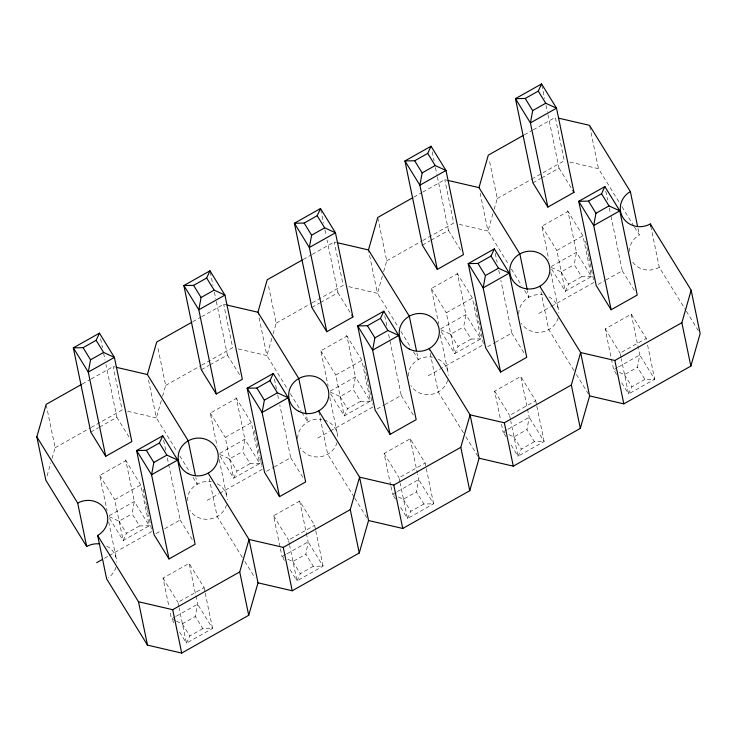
<?xml version="1.0" encoding="UTF-8"?>
<svg xmlns="http://www.w3.org/2000/svg" width="737" height="737" viewBox="0 0 737 737"><rect width="100%" height="100%" fill="white"/><g stroke="black" fill="none" stroke-linecap="round" stroke-linejoin="round"><path stroke-width="0.55" stroke-dasharray="3.69 2.76" d="M125.345 459.86L140.813 484.955L149.261 525.776L139.533 525.951L132.061 513.827L134.318 501.519L125.861 460.708L99.753 475.42L107.068 510.723M205.236 593.138L212.551 628.44L202.813 628.615L195.342 616.491L197.599 604.183L189.142 563.372L163.034 578.084L168.976 606.763M235.877 397.556L251.345 422.651L259.802 463.472L250.064 463.647L242.593 451.523L244.85 439.215L236.402 398.404L210.285 413.116L217.139 446.217M315.768 530.833L323.082 566.136L313.345 566.311L305.873 554.187L308.13 541.879L306.758 535.265M346.408 335.252L361.876 360.356L370.333 401.168L360.596 401.343L353.124 389.219L355.381 376.92L346.934 336.1L320.825 350.821L328.131 386.114M426.308 468.529L433.614 503.832L423.876 504.007L416.405 491.883L418.662 479.584L417.52 474.066M456.94 272.948L472.417 298.052L480.865 338.863L471.136 339.048L463.656 326.924L465.922 314.616L457.465 273.805L431.357 288.517L438.662 323.819M536.84 406.234L544.146 441.527L534.417 441.712L526.937 429.588L529.203 417.28L520.746 376.469L494.638 391.181L500.58 419.86M567.472 210.653L582.949 235.748L591.396 276.568L581.668 276.743L574.187 264.62L576.454 252.312L567.997 211.501L541.888 226.213L548.743 259.313M647.602 345.036L654.677 379.233L644.949 379.408L637.477 367.284L639.734 354.976L638.362 348.361M47.076 475.89L50.798 462.9M52.032 458.571L55.137 447.746L46.385 405.479M161.329 400.596L156.364 417.916L177.396 452.03M162.564 396.266L165.668 385.442L157.607 346.51M271.861 338.292L266.905 355.612L287.927 389.735M273.105 333.962L276.2 323.138L268.139 284.215M382.392 275.997L377.436 293.317L398.468 327.431M383.636 271.667L386.732 260.843L377.98 218.576M492.924 213.693L487.968 231.013L508.401 264.159M494.168 209.363L497.272 198.539L489.211 159.607M139.533 525.951L126.478 533.312L123.153 540.488L108.8 517.199M250.064 463.647L237.01 471.007L233.684 478.184L219.331 454.895M202.813 628.615L189.759 635.976L186.433 643.152L178.566 630.393M360.596 401.343L347.542 408.703L344.225 415.889L329.863 392.591M313.345 566.311L300.291 573.672L296.974 580.848L289.107 568.089M471.136 339.048L458.073 346.408L454.757 353.585L440.394 330.287M423.876 504.007L410.822 511.367L407.506 518.553L399.638 505.785M581.668 276.743L568.614 284.104L565.288 291.281L550.935 267.992M534.417 441.712L521.363 449.073L518.037 456.249L510.17 443.481M644.949 379.408L631.895 386.768L628.569 393.945L620.701 381.186M82.157 384.069L90.163 379.564M91.167 378.993L113.166 366.593L115.377 367.109M192.698 321.765L200.694 317.26M201.698 316.698L223.698 304.289L225.909 304.805M303.229 259.47L311.226 254.956M312.23 254.394L334.239 241.994L336.44 242.501M413.761 197.166L421.767 192.652M422.762 192.09L444.77 179.69L446.972 180.206M524.293 134.862L532.298 130.357M533.293 129.795L555.302 117.386L564.284 160.767L533.275 178.243M55.137 447.746L90.144 428.013M91.139 427.451L122.149 409.975L113.166 366.593M165.668 385.442L200.676 365.709M201.68 365.147L232.68 347.671L223.698 304.289M276.2 323.138L311.207 303.404M312.212 302.843L343.221 285.366L334.239 241.994M386.732 260.843L421.748 241.11M422.743 240.548L453.752 223.062L444.77 179.69M497.272 198.539L532.28 178.805M90.771 432.048L98.509 427.681M99.477 427.138L116.879 417.326L105.953 364.566M201.302 369.744L209.041 365.386M210.008 364.833L227.411 355.022L216.024 300.023M311.834 307.44L319.572 303.082M320.54 302.538L337.951 292.727L327.025 239.967M422.375 245.145L430.104 240.778M431.071 240.234L448.483 230.423L437.087 175.415M532.906 182.84L540.645 178.474M541.612 177.93L559.014 168.119L547.628 113.12M109.177 515.688L134.318 501.519L149.261 525.776L123.153 540.488L114.705 499.677L140.813 484.955M219.709 453.393L244.85 439.215L259.802 463.472L233.684 478.184L225.236 437.373L251.345 422.651M330.24 391.089L355.381 376.92L370.333 401.168L344.225 415.889L335.768 375.069L361.876 360.356M440.772 328.785L465.922 314.616L480.865 338.863L454.757 353.585L446.3 312.764L472.417 298.052M551.304 266.49L576.454 252.312L591.396 276.568L565.288 291.281L556.84 250.469L582.949 235.748M109.187 516.683L118.998 521.179L132.061 513.827M219.718 454.388L229.539 458.884L242.593 451.523M330.259 392.084L340.07 396.58L353.124 389.219M440.79 329.78L450.602 334.276L463.656 326.924M551.322 267.485L561.133 271.981L574.187 264.62M104.396 558.314L108.265 556.131M109.233 555.587L151.923 531.524L148.469 514.841M207.189 500.368L218.797 493.827M219.764 493.283L262.455 469.22L261.764 465.885M317.721 438.073L329.328 431.532M330.296 430.979L372.996 406.916L372.305 403.581M428.261 375.769L483.527 344.621L475.697 306.804M538.793 313.465L550.401 306.924M551.359 306.38L594.059 282.317L588.992 257.849M155.986 533.616L160.823 530.889M164.692 528.715L180.16 519.99L167.142 457.124M266.518 471.321L273.289 467.498M274.256 466.954L290.7 457.686L279.774 404.926M377.058 409.017L383.82 405.203M384.788 404.659L401.232 395.391L388.215 332.525M487.59 346.712L494.361 342.898M495.328 342.355L511.764 333.087L500.838 280.327M598.122 284.408L604.893 280.594M605.86 280.051L622.295 270.783L610.678 214.66M279.968 546.67L273.565 515.78L299.683 501.068L314.625 525.315L315.537 529.728M390.73 485.471L384.106 453.485L410.214 438.764L425.166 463.02L426.078 467.433M616.574 374.479L613.626 369.698L605.169 328.877L631.277 314.165L646.229 338.412L646.69 340.623M178.898 606.754L177.986 602.341L204.094 587.619L189.142 563.372M289.429 544.45L288.517 540.037L314.625 525.315M399.961 482.145L399.049 477.733L425.166 463.02M510.501 419.841L509.589 415.428L535.698 400.716L520.746 376.469M621.033 357.546L620.121 353.134L646.229 338.412M175.36 616.722L171.491 618.905L173.849 622.728M176.327 616.178L197.599 604.183L212.551 628.44L186.433 643.152L179.128 607.85M285.892 554.417L282.022 556.601L284.381 560.433M286.859 553.874L308.13 541.879L323.082 566.136L296.974 580.848L289.659 545.555M396.423 492.123L392.554 494.297L395.502 499.087M397.39 491.57L418.662 479.584L433.614 503.832L407.506 518.553L400.191 483.251M506.955 429.818L503.085 431.993L506.043 436.783M507.922 429.275L529.203 417.28L544.146 441.527L518.037 456.249L510.723 420.947M617.486 367.514L613.626 369.698L615.588 370.591M618.454 366.971L639.734 354.976L654.677 379.233L628.569 393.945L621.263 358.643M176.392 621.153L182.288 623.843L195.342 616.491M287.909 559.3L292.819 561.548L305.873 554.187M398.441 496.996L403.351 499.244L416.405 491.883M508.981 434.692L513.882 436.94L526.937 429.588M619.513 372.397L624.414 374.645L637.477 367.284M569.802 162.048L598.499 168.709L619.531 202.832M459.271 224.352L487.968 231.013L480.137 193.195M348.739 286.647L377.436 293.317L368.684 251.05M238.208 348.951L266.905 355.612L258.143 313.345M127.667 411.255L156.364 417.916L148.533 380.099M505.048 432.895L503.085 431.993L501.492 424.272M394.516 495.2L392.554 494.297L390.96 486.577M283.985 557.494L282.022 556.601L280.198 547.775M175.415 620.701L171.491 618.905L169.888 611.176M621.936 206.728L633.949 226.222M634.557 227.199L639.357 235.002A20.111 18.858 -11.7 0 0 629.269 251.575M650.771 226.176L659.293 267.328L685.732 310.222M686.331 311.198L698.344 330.692M559.014 168.119L572.17 189.464M622.295 270.783L634.852 291.161M541.888 226.213L556.84 250.469M605.169 328.877L620.121 353.134M561.133 271.981L568.614 284.104M624.414 374.645L631.895 386.768M511.404 269.033L521.612 285.597M524.624 290.479L528.825 297.297L527.443 290.627M573.994 370.573L548.761 329.632L540.93 291.815M576.398 374.479L589.02 394.949M448.483 230.423L461.638 251.768M511.764 333.087L524.32 353.456M431.357 288.517L446.3 312.764M494.638 391.181L509.589 415.428M450.602 334.276L458.073 346.408M513.882 436.94L521.363 449.073M400.864 331.328L411.08 347.901M413.485 351.798L418.294 359.601L416.912 352.931M463.462 432.877L438.22 391.937L429.468 349.67M465.867 436.774L478.479 457.244M337.951 292.727L351.107 314.063M401.232 395.391L413.789 415.76M320.825 350.821L335.768 375.069M384.106 453.485L399.049 477.733M340.07 396.58L347.542 408.703M403.351 499.244L410.822 511.367M290.332 393.632L301.147 411.182M301.746 412.149L307.762 421.905L306.15 414.111M354.128 497.125L327.689 454.241L318.937 411.974M354.727 498.101L367.947 519.548M227.411 355.022L240.566 376.367M290.7 457.686L303.257 478.064M210.285 413.116L225.236 437.373M273.565 515.78L288.517 540.037M229.539 458.884L237.01 471.007M292.819 561.548L300.291 573.672M179.8 455.936L190.017 472.509M193.02 477.383L197.221 484.2L195.839 477.53M242.39 557.476L217.157 516.536L209.326 478.718M244.795 561.382L255.011 577.946M116.879 417.326L130.034 438.672M180.16 519.99L192.716 540.359M99.753 475.42L114.705 499.677M163.034 578.084L177.986 602.341M118.998 521.179L126.478 533.312M182.288 623.843L189.759 635.976M637.975 228.323L639.357 235.002M605.796 191.086L607.647 200.068M609.278 207.926L610.439 213.537M631.277 314.165L638.131 347.256M589.747 126.442L598.499 168.709M585.537 241.165L587.84 252.284M588.071 253.399L588.762 256.734M541.815 85.05L544.606 98.518M545.997 105.262L547.388 111.996M550.815 272.579L558.185 308.177M535.698 400.716L536.61 405.129M495.255 253.381L497.116 262.363M498.746 270.221L499.907 275.831M475.006 303.46L475.466 305.689M432.214 151.84L434.065 160.823M435.466 167.557L436.857 174.291M440.284 334.884L447.654 370.471M384.723 315.685L387.045 326.915M410.214 438.764L417.299 472.961M364.465 365.764L372.074 402.466M320.742 209.658L323.534 223.127M324.934 229.861L326.095 235.471M329.743 397.188L337.122 432.776M274.422 379.113L276.513 389.21M277.674 394.829L278.844 400.44M299.683 501.068L306.537 534.159M254.394 430.288L259.691 455.871M259.921 456.986L260.612 460.321M260.843 461.436L261.534 464.771M210.211 271.953L213.002 285.431M214.393 292.165L215.794 298.9M219.211 459.483L226.581 495.08M204.094 587.619L205.006 592.032M163.66 440.284L165.982 451.514M143.171 489.257L146.396 504.827M146.626 505.941L147.317 509.276M147.547 510.391L148.238 513.726M100.61 338.744L102.471 347.726M103.631 353.336L105.023 360.08M108.68 521.787L116.05 557.375M659.293 267.328A20.111 18.858 -11.7 0 1 631.922 260.972M558.149 317.96A20.111 18.858 -11.7 0 1 541.336 332.157A20.111 18.858 -11.7 0 1 521.381 323.276M518.737 313.879A20.111 18.858 -11.7 0 1 543.04 294.883M548.881 296.882A20.111 18.858 -11.7 0 1 558.849 313.05M447.617 380.264A20.111 18.858 -11.7 0 1 430.804 394.461A20.111 18.858 -11.7 0 1 410.85 385.58M408.197 376.183A20.111 18.858 -11.7 0 1 432.508 357.187M438.349 359.186A20.111 18.858 -11.7 0 1 448.317 375.354M337.076 442.559A20.111 18.858 -11.7 0 1 320.273 456.756A20.111 18.858 -11.7 0 1 300.318 447.884M297.665 438.478A20.111 18.858 -11.7 0 1 321.968 419.491M323.985 419.961A20.111 18.858 -11.7 0 1 337.786 437.658M226.545 504.863A20.111 18.858 -11.7 0 1 209.741 519.06A20.111 18.858 -11.7 0 1 189.787 510.179M187.134 500.782A20.111 18.858 -11.7 0 1 211.436 481.795M217.286 483.785A20.111 18.858 -11.7 0 1 227.245 499.953M116.013 567.168A20.111 18.858 -11.7 0 1 108.385 577.725M106.745 546.089A20.111 18.858 -11.7 0 1 116.713 562.257"/><path stroke-width="1.11" d="M99.449 333.133L96.123 340.319L103.604 352.443L114.392 357.39L88.283 372.102L73.331 347.855L83.069 347.671L90.54 359.794L88.283 372.102L105.723 456.295L131.831 441.583L114.392 357.39L99.449 333.133L73.331 347.855L90.771 432.048L105.723 456.295M162.73 435.797L159.404 442.974L166.884 455.107L177.672 460.054L151.564 474.766L136.621 450.519L146.35 450.335L153.821 462.458L151.564 474.766L169.003 558.959L195.112 544.247L177.672 460.054L162.73 435.797L136.621 450.519L154.051 534.712L169.003 558.959M209.981 270.829L206.655 278.015L214.135 290.138L224.932 295.086L198.815 309.798L183.872 285.551L193.601 285.376L201.081 297.499L198.815 309.798L216.254 393.991L242.362 379.279L224.932 295.086L209.981 270.829L183.872 285.551L201.302 369.744L216.254 393.991M273.261 373.493L269.945 380.679L277.416 392.803L288.213 397.75L262.096 412.462L247.153 388.215L256.881 388.04L264.362 400.163L262.096 412.462L279.535 496.655L305.643 481.943L288.213 397.75L273.261 373.493L247.153 388.215L264.583 472.408L279.535 496.655M320.512 208.534L317.196 215.711L324.667 227.834L335.464 232.781L309.356 247.503L294.404 223.247L304.141 223.071L311.613 235.195L309.356 247.503L326.786 331.696L352.894 316.974L335.464 232.781L320.512 208.534L294.404 223.247L311.834 307.44L326.786 331.696M383.793 311.198L380.476 318.375L387.948 330.498L398.745 335.446L372.636 350.167L357.685 325.911L367.422 325.736L374.893 337.859L372.636 350.167L390.066 434.36L416.175 419.639L398.745 335.446L383.793 311.198L357.685 325.911L375.124 410.104L390.066 434.36M431.044 146.23L427.727 153.407L435.198 165.539L445.996 170.477L419.887 185.199L404.935 160.952L414.673 160.767L422.144 172.891L419.887 185.199L437.317 269.392L463.435 254.67L445.996 170.477L431.044 146.23L404.935 160.952L422.375 245.145L437.317 269.392M494.324 248.894L491.008 256.071L498.479 268.204L509.276 273.141L483.168 287.863L468.216 263.606L477.954 263.431L485.425 275.555L483.168 287.863L500.598 372.056L526.715 357.334L509.276 273.141L494.324 248.894L468.216 263.606L485.655 347.8L500.598 372.056M541.584 83.926L538.259 91.112L545.73 103.235L556.527 108.182L530.419 122.895L515.467 98.647L525.205 98.463L532.676 110.596L530.419 122.895L547.858 207.088L573.966 192.375L556.527 108.182L541.584 83.926L515.467 98.647L532.906 182.84L547.858 207.088M604.865 186.59L601.539 193.776L609.011 205.899L619.808 210.846L593.7 225.559L578.748 201.312L588.485 201.127L595.957 213.26L593.7 225.559L611.139 309.752L637.247 295.04L619.808 210.846L604.865 186.59L578.748 201.312L596.187 285.505L611.139 309.752M99.873 543.934A20.111 18.858 -11.7 0 0 86.69 546.504L45.832 480.22L36.85 436.838L46.155 404.364L81.162 384.631M195.379 475.301L188.239 440.827L147.382 374.534L156.686 342.06L191.694 322.336M306.15 414.111L298.78 378.523L257.913 312.239L267.218 279.765L302.225 260.032M36.85 436.838L77.707 503.122A20.111 18.858 -11.7 0 1 105.078 509.479A20.111 18.858 -11.7 0 1 97.643 535.458L106.625 578.84L147.483 645.124L181.698 653.074L248.71 615.294L239.728 571.921L249.032 539.447L208.175 473.163M248.71 615.294L258.014 582.829L249.032 539.447L283.248 547.388L350.268 509.617L359.564 477.143L318.706 410.859M416.451 350.701L409.311 316.219L368.454 249.935L377.749 217.461L412.757 197.728M258.014 582.829L292.23 590.77L359.251 552.999L368.546 520.525L359.564 477.143L393.779 485.093L460.8 447.322L470.095 414.848L429.238 348.555M527.213 289.512L519.843 253.924L478.986 187.631L488.29 155.157L523.298 135.433M368.546 520.525L402.761 528.466L469.782 490.695L479.087 458.221L470.095 414.848L504.32 422.789L571.332 385.018L580.636 352.544L539.779 286.26M479.087 458.221L513.302 466.171L580.314 428.39L589.618 395.916L580.636 352.544L614.851 360.485L681.863 322.714L691.168 290.24L650.31 223.956A20.111 18.858 -11.7 0 1 622.94 217.599A20.111 18.858 -11.7 0 1 630.375 191.62L589.517 125.336L558.609 118.16M589.618 395.916L623.834 403.867L690.845 366.096L700.15 333.621L691.168 290.24M83.069 347.671L96.123 340.319M193.601 285.376L206.655 278.015M304.141 223.071L317.196 215.711M414.673 160.767L427.727 153.407M525.205 98.463L538.259 91.112M90.54 359.794L103.604 352.443M201.081 297.499L214.135 290.138M311.613 235.195L324.667 227.834M422.144 172.891L435.198 165.539M532.676 110.596L545.73 103.235M146.35 450.335L159.404 442.974M256.881 388.04L269.945 380.679M367.422 325.736L380.476 318.375M477.954 263.431L491.008 256.071M588.485 201.127L601.539 193.776M153.821 462.458L166.884 455.107M264.362 400.163L277.416 392.803M374.893 337.859L387.948 330.498M485.425 275.555L498.479 268.204M595.957 213.26L609.011 205.899M96.658 562.672L102.461 559.401M97.643 535.458L138.501 601.751L172.716 609.692L239.728 571.921M448.078 180.454L478.986 187.631M337.546 242.759L368.454 249.935M227.014 305.063L257.913 312.239M116.483 367.358L147.382 374.534M572.769 190.432L573.966 192.375M351.706 315.04L352.894 316.974M681.863 322.714L690.845 366.096M650.31 223.956L650.771 226.176M630.375 191.62L637.514 226.102M614.851 360.485L623.834 403.867M571.332 385.018L580.314 428.39M504.32 422.789L513.302 466.171M460.8 447.322L469.782 490.695M393.779 485.093L402.761 528.466M350.268 509.617L359.251 552.999M283.248 547.388L292.23 590.77M172.716 609.692L181.698 653.074M138.501 601.751L147.483 645.124M77.707 503.122L86.69 546.504M519.714 286.665A20.111 18.858 -11.7 0 0 549.866 269.678A20.111 18.858 -11.7 0 0 519.843 253.924A20.111 18.858 -11.7 0 0 519.714 286.665M409.182 348.97A20.111 18.858 -11.7 0 0 439.335 331.972A20.111 18.858 -11.7 0 0 409.311 316.219A20.111 18.858 -11.7 0 0 409.182 348.97M298.651 411.274A20.111 18.858 -11.7 0 0 328.803 394.277A20.111 18.858 -11.7 0 0 298.78 378.523A20.111 18.858 -11.7 0 0 298.651 411.274M188.119 473.569A20.111 18.858 -11.7 0 0 218.263 456.581A20.111 18.858 -11.7 0 0 188.239 440.827A20.111 18.858 -11.7 0 0 188.119 473.569"/></g></svg>
